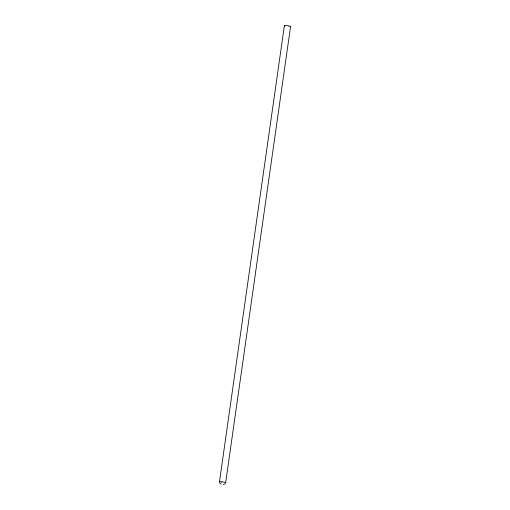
<?xml version="1.0" encoding="UTF-8"?>
<svg xmlns="http://www.w3.org/2000/svg" width="510" height="510" viewBox="0 0 510 510"><rect width="100%" height="100%" fill="white"/><g stroke="black" fill="none" stroke-linecap="round" stroke-linejoin="round"><path stroke-width="0.38" stroke-dasharray="2.55 1.91" d="M222.481 482.874A3.13 0.523 8.1 0 1 221.168 482.632M288.819 26.839A3.13 0.523 8.1 0 1 288.048 26.775"/><path stroke-width="0.76" d="M219.447 481.912L284.37 25.742M225.643 482.791L290.566 26.616M225.031 483.824L223.144 484.494M221.193 484.175L219.823 483.18M220.097 482.339A3.13 0.523 8.1 0 1 220.377 481.676A3.13 0.523 8.1 0 1 224.496 482.211A3.13 0.523 8.1 0 1 225.165 482.995M284.835 26.093A3.13 0.523 8.1 0 1 287.206 25.621A3.13 0.523 8.1 0 1 290.337 26.775"/></g></svg>
